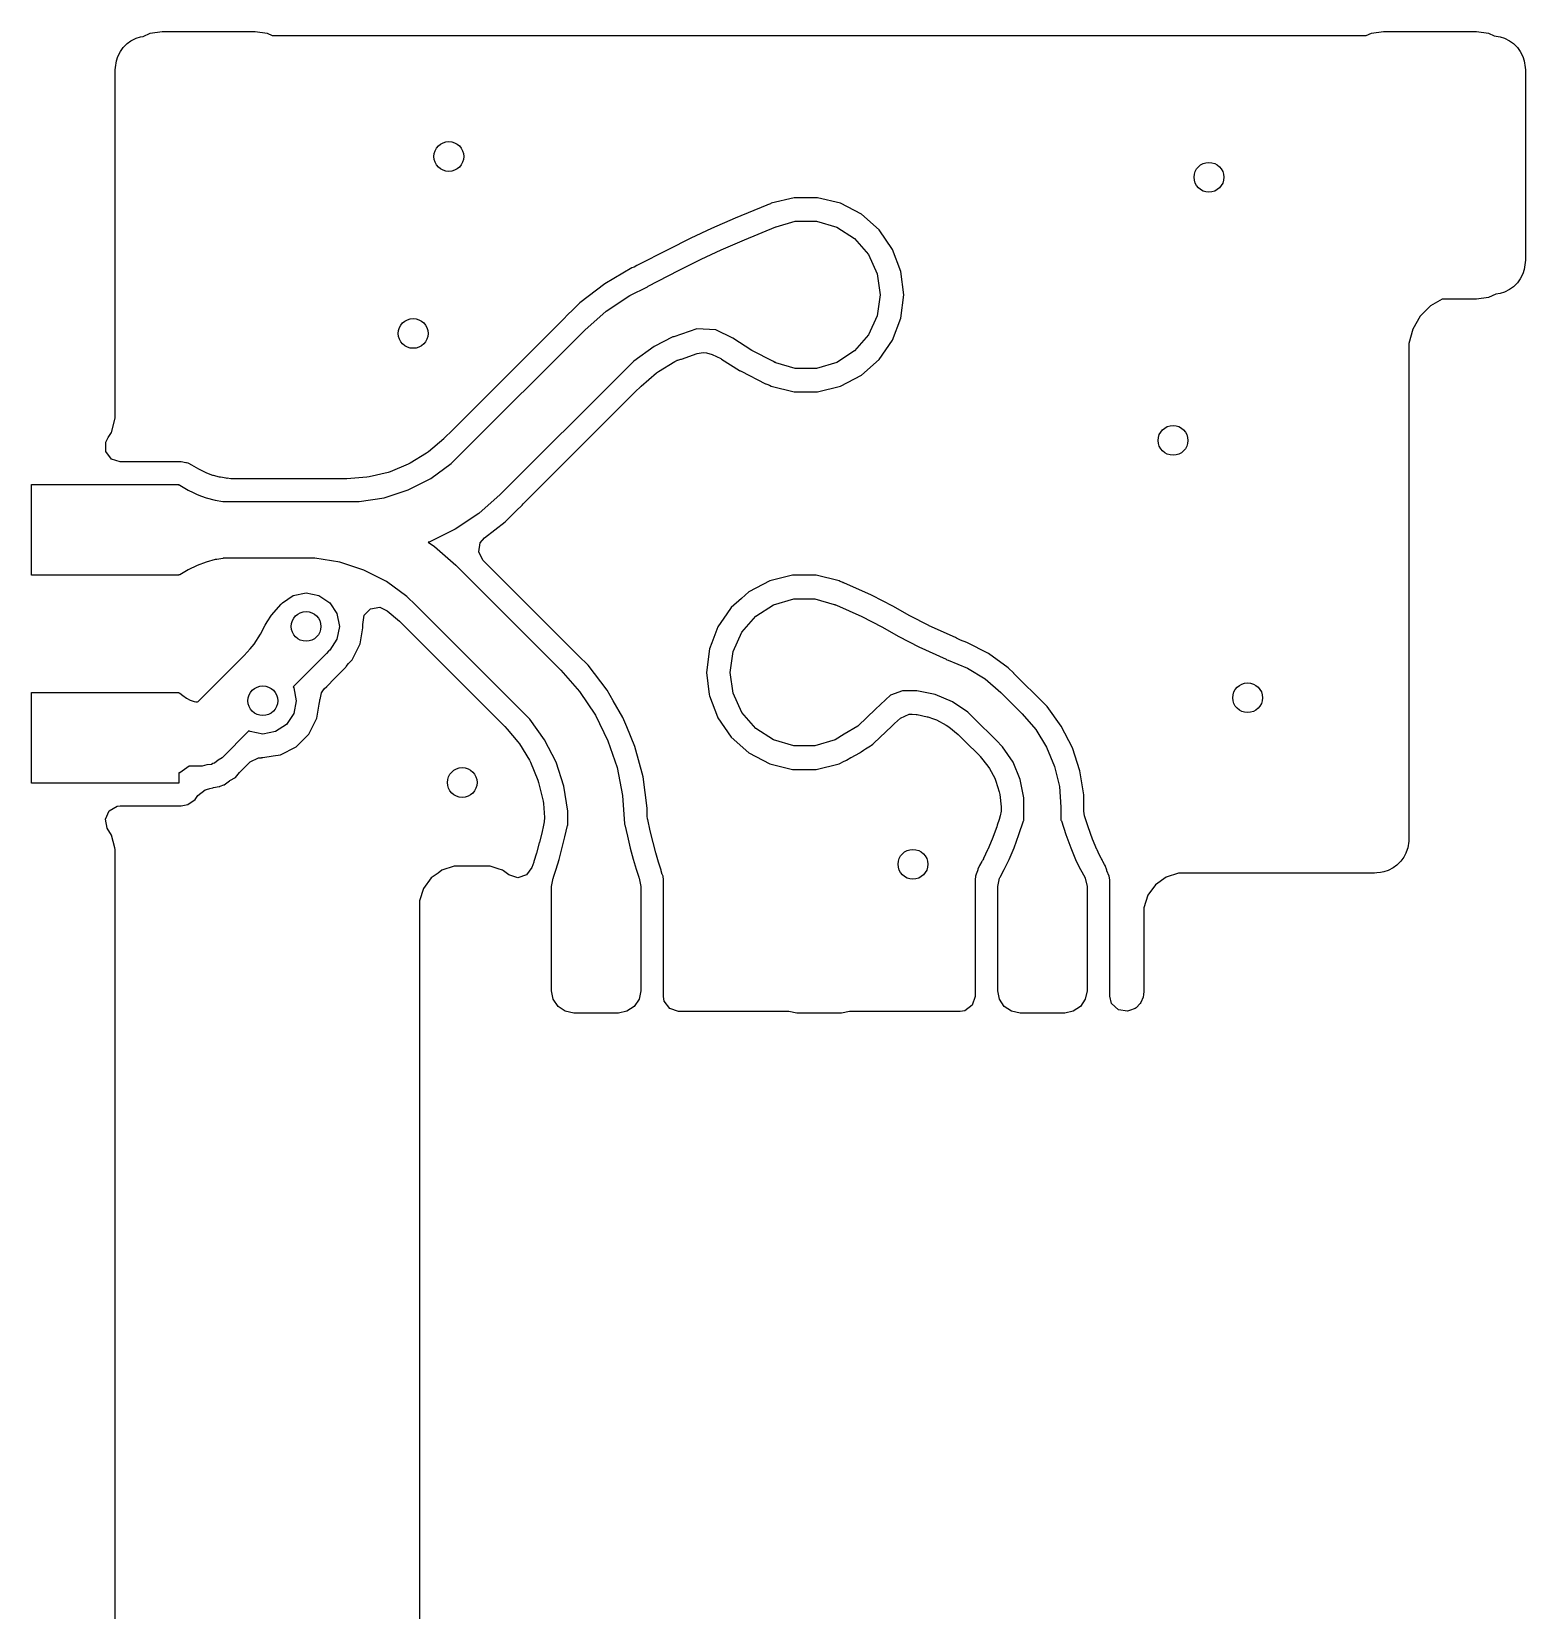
# Model space of a CAD drawing. Extents: x -51.8 to 4.2, y -14.8 to 14.8.
# Drawn here: x -22.4 to -12.35, y 4.23 to 14.85 of the extents above; entities that cross this region are included whole.
import ezdxf

# ---------------------------------------------------------------- set-up
doc = ezdxf.new("R2010")
doc.units = 0
doc.layers.add('BLACK', color=7, linetype='CONTINUOUS')

msp = doc.modelspace()

# ---------------------------------------------------------------- linework, layer by layer
at = {"layer": 'BLACK', "linetype": 'CONTINUOUS'}
for p, q in [((-21.7795, 14.7424), (-21.7526, 14.7693)), ((-21.7526, 14.7693), (-21.7271, 14.7878)), ((-21.7271, 14.7878), (-21.6932, 14.8051)), ((-21.6932, 14.8051), (-21.6633, 14.8148)), ((-21.6633, 14.8148), (-21.6448, 14.8177)), ((-21.6448, 14.8177), (-21.5984, 14.8394)), ((-21.5984, 14.8394), (-21.5175, 14.85)), ((-21.5175, 14.85), (-20.8925, 14.85)), ((-20.8925, 14.85), (-20.8116, 14.8394)), ((-20.8116, 14.8394), (-20.7772, 14.8233)), ((-20.7772, 14.8233), (-13.4228, 14.8233)), ((-13.4228, 14.8233), (-13.3884, 14.8394)), ((-13.3884, 14.8394), (-13.3075, 14.85)), ((-13.3075, 14.85), (-12.6825, 14.85)), ((-12.6825, 14.85), (-12.6016, 14.8394)), ((-12.6016, 14.8394), (-12.5625, 14.8211)), ((-12.5625, 14.8211), (-12.5488, 14.8189)), ((-12.5488, 14.8189), (-12.5228, 14.8148)), ((-12.5228, 14.8148), (-12.4929, 14.8051)), ((-12.4929, 14.8051), (-12.459, 14.7878)), ((-12.459, 14.7878), (-12.4336, 14.7693)), ((-12.4336, 14.7693), (-12.4067, 14.7425)), ((-21.8321, 14.6077), (-21.8249, 14.6532)), ((-21.8249, 14.6532), (-21.8152, 14.6831)), ((-21.8152, 14.6831), (-21.798, 14.717)), ((-21.798, 14.717), (-21.7795, 14.7424)), ((-12.4067, 14.7425), (-12.3882, 14.717)), ((-12.3882, 14.717), (-12.3882, 14.717)), ((-12.3882, 14.717), (-12.371, 14.6831)), ((-12.371, 14.6831), (-12.3612, 14.6532)), ((-12.3612, 14.6532), (-12.354, 14.6074)), ((-21.8334, 14.592), (-21.8321, 14.6077)), ((-21.8334, 12.2544), (-21.8334, 14.592)), ((-12.354, 14.6074), (-12.3527, 14.5917)), ((-12.3527, 14.5917), (-12.3527, 13.3117)), ((-17.2693, 13.7329), (-17.4232, 13.695)), ((-17.1107, 13.7329), (-17.2693, 13.7329)), ((-17.2693, 13.7329), (-17.2693, 13.7329)), ((-16.9568, 13.695), (-17.1107, 13.7329)), ((-17.1107, 13.7329), (-17.1107, 13.7329)), ((-17.6653, 13.5946), (-17.8251, 13.5252)), ((-17.453, 13.6832), (-17.6653, 13.5946)), ((-17.4482, 13.6846), (-17.453, 13.6832)), ((-17.4284, 13.6922), (-17.4484, 13.6851)), ((-17.4484, 13.6851), (-17.4482, 13.6846)), ((-17.4232, 13.695), (-17.4284, 13.6922)), ((-16.8164, 13.6213), (-16.9568, 13.695)), ((-16.9568, 13.695), (-16.9568, 13.695)), ((-16.6977, 13.5161), (-16.8164, 13.6213)), ((-17.8251, 13.5252), (-17.9625, 13.4608)), ((-17.6034, 13.4493), (-17.3921, 13.5374)), ((-17.3921, 13.5374), (-17.3888, 13.5374)), ((-17.3888, 13.5374), (-17.2612, 13.5749)), ((-17.2612, 13.5749), (-17.1188, 13.5749)), ((-17.1188, 13.5749), (-16.9823, 13.5348)), ((-16.9823, 13.5348), (-16.8626, 13.4579)), ((-16.6076, 13.3856), (-16.6977, 13.5161)), ((-18.1177, 13.3833), (-18.3223, 13.279)), ((-17.9625, 13.4608), (-18.1177, 13.3833)), ((-17.8937, 13.3186), (-17.7601, 13.3812)), ((-17.7601, 13.3812), (-17.6034, 13.4493)), ((-16.8626, 13.4579), (-16.7694, 13.3503)), ((-16.5514, 13.2374), (-16.6076, 13.3856)), ((-18.3267, 13.2767), (-18.3449, 13.266)), ((-18.3265, 13.2763), (-18.3267, 13.2767)), ((-18.3223, 13.279), (-18.3265, 13.2763)), ((-18.0466, 13.2423), (-17.8937, 13.3186)), ((-16.7694, 13.3503), (-16.7103, 13.2209)), ((-12.354, 13.296), (-12.3612, 13.2505)), ((-12.3527, 13.3117), (-12.354, 13.296)), ((-18.3591, 13.2601), (-18.5422, 13.1544)), ((-18.3449, 13.266), (-18.3591, 13.2601)), ((-18.3591, 13.2601), (-18.3591, 13.2601)), ((-18.2506, 13.1383), (-18.0466, 13.2423)), ((-16.7103, 13.2209), (-16.69, 13.08)), ((-16.5323, 13.08), (-16.5514, 13.2374)), ((-12.3882, 13.1867), (-12.4067, 13.1612)), ((-12.3709, 13.2206), (-12.3882, 13.1867)), ((-12.3612, 13.2505), (-12.3709, 13.2206)), ((-18.5422, 13.1544), (-18.71, 13.0256)), ((-18.533, 12.9687), (-18.3742, 13.0748)), ((-18.3742, 13.0748), (-18.2544, 13.1339)), ((-18.2544, 13.1339), (-18.2506, 13.1383)), ((-16.69, 13.08), (-16.7103, 12.9391)), ((-16.5514, 12.9226), (-16.5323, 13.08)), ((-12.6016, 13.0606), (-12.6825, 13.05)), ((-12.5506, 13.0844), (-12.6016, 13.0606)), ((-12.5228, 13.0888), (-12.5506, 13.0844)), ((-12.4929, 13.0986), (-12.5228, 13.0888)), ((-12.459, 13.1158), (-12.4929, 13.0986)), ((-12.4336, 13.1343), (-12.459, 13.1158)), ((-12.4067, 13.1612), (-12.4336, 13.1343)), ((-18.7636, 12.9721), (-18.7848, 12.9508)), ((-18.7635, 12.9721), (-18.7636, 12.9721)), ((-18.71, 13.0256), (-18.7635, 12.9721)), ((-18.6767, 12.8427), (-18.533, 12.9687)), ((-12.9901, 13.0052), (-13.0603, 12.9351)), ((-12.9125, 13.05), (-12.9901, 13.0052)), ((-12.9901, 13.0052), (-12.9901, 13.0052)), ((-12.9901, 13.0052), (-12.9901, 13.0052)), ((-12.6825, 13.05), (-12.9125, 13.05)), ((-18.8233, 12.9124), (-19.2538, 12.4818)), ((-18.7848, 12.9508), (-18.8233, 12.9124)), ((-18.8233, 12.9124), (-18.8233, 12.9124)), ((-18.8233, 12.9124), (-18.8233, 12.9124)), ((-17.9223, 12.8521), (-18.0784, 12.7969)), ((-17.796, 12.8433), (-17.9223, 12.8521)), ((-17.9223, 12.8521), (-17.9223, 12.8521)), ((-16.7103, 12.9391), (-16.7694, 12.8097)), ((-16.6076, 12.7744), (-16.5514, 12.9226)), ((-13.1098, 12.8492), (-13.1355, 12.7534)), ((-13.0603, 12.9351), (-13.1098, 12.8492)), ((-19.5142, 12.0052), (-18.6767, 12.8427)), ((-18.6767, 12.8427), (-18.6767, 12.8427)), ((-18.0842, 12.7973), (-18.2097, 12.7333)), ((-18.0784, 12.7969), (-18.0842, 12.7973)), ((-17.682, 12.7876), (-17.796, 12.8433)), ((-17.5531, 12.7058), (-17.682, 12.7876)), ((-17.682, 12.7876), (-17.682, 12.7876)), ((-16.7694, 12.8097), (-16.8626, 12.7021)), ((-16.6977, 12.6439), (-16.6076, 12.7744)), ((-13.1355, 12.7534), (-13.1355, 9.42233)), ((-18.2097, 12.7333), (-18.3472, 12.6334)), ((-18.0714, 12.6315), (-18.0573, 12.6386)), ((-18.0573, 12.6386), (-18.0557, 12.6393)), ((-18.0557, 12.6393), (-18.0508, 12.6413)), ((-18.0508, 12.6413), (-18.0306, 12.6469)), ((-18.0306, 12.6469), (-18.03, 12.647)), ((-18.0306, 12.6469), (-18.0306, 12.6469)), ((-18.03, 12.647), (-18.0267, 12.6479)), ((-18.0267, 12.6479), (-18.0258, 12.6481)), ((-18.0258, 12.6481), (-17.9203, 12.6854)), ((-17.9203, 12.6854), (-17.8797, 12.6909)), ((-17.8797, 12.6909), (-17.8572, 12.6893)), ((-17.8572, 12.6893), (-17.8201, 12.6793)), ((-17.8201, 12.6793), (-17.7617, 12.6508)), ((-17.7617, 12.6508), (-17.7568, 12.6481)), ((-17.7568, 12.6481), (-17.6361, 12.5715)), ((-17.5526, 12.7056), (-17.5531, 12.7058)), ((-17.4071, 12.6312), (-17.5526, 12.7056)), ((-16.8626, 12.7021), (-16.9823, 12.6252)), ((-16.8164, 12.5387), (-16.6977, 12.6439)), ((-18.4073, 12.5733), (-19.2448, 11.7358)), ((-18.3472, 12.6334), (-18.4073, 12.5733)), ((-18.2977, 12.4665), (-18.1946, 12.5545)), ((-18.1946, 12.5545), (-18.1818, 12.5638)), ((-18.1818, 12.5638), (-18.0714, 12.6315)), ((-17.6361, 12.5715), (-17.634, 12.5702)), ((-17.634, 12.5702), (-17.6329, 12.5696)), ((-17.6329, 12.5696), (-17.6307, 12.5683)), ((-17.6307, 12.5683), (-17.6292, 12.5675)), ((-17.6292, 12.5675), (-17.6261, 12.5658)), ((-17.6261, 12.5658), (-17.4617, 12.4818)), ((-17.3977, 12.6252), (-17.4071, 12.6312)), ((-17.3918, 12.6235), (-17.3977, 12.6252)), ((-17.3918, 12.6234), (-17.3918, 12.6235)), ((-17.3917, 12.6234), (-17.3918, 12.6234)), ((-17.2612, 12.5851), (-17.3917, 12.6234)), ((-17.1188, 12.5851), (-17.2612, 12.5851)), ((-16.9823, 12.6252), (-17.1188, 12.5851)), ((-16.9568, 12.465), (-16.8164, 12.5387)), ((-19.2538, 12.4818), (-19.5839, 12.1518)), ((-18.3459, 12.4185), (-18.3376, 12.4267)), ((-18.3376, 12.4267), (-18.3005, 12.4638)), ((-18.3376, 12.4267), (-18.3376, 12.4267)), ((-18.3005, 12.4638), (-18.2977, 12.4665)), ((-17.4617, 12.4818), (-17.4581, 12.4801)), ((-17.4581, 12.4801), (-17.4581, 12.4801)), ((-17.4581, 12.4801), (-17.4529, 12.4784)), ((-17.4529, 12.4784), (-17.4531, 12.4779)), ((-17.4531, 12.4779), (-17.4356, 12.4715)), ((-17.4356, 12.4715), (-17.4232, 12.465)), ((-17.4232, 12.465), (-17.2693, 12.4271)), ((-17.2693, 12.4271), (-17.2693, 12.4271)), ((-17.2693, 12.4271), (-17.1107, 12.4271)), ((-17.1107, 12.4271), (-16.9568, 12.465)), ((-17.1107, 12.4271), (-17.1107, 12.4271)), ((-19.09, 11.6744), (-18.3459, 12.4185)), ((-18.3459, 12.4185), (-18.3459, 12.4185)), ((-21.8591, 12.1546), (-21.8334, 12.2504)), ((-21.8334, 12.254), (-21.8334, 12.2544)), ((-21.8334, 12.2504), (-21.8334, 12.254)), ((-21.8951, 12.0879), (-21.8866, 12.1071)), ((-21.8866, 12.1071), (-21.8795, 12.1193)), ((-21.8795, 12.1193), (-21.8591, 12.1546)), ((-19.6238, 12.112), (-19.7269, 12.024)), ((-19.6209, 12.1147), (-19.6238, 12.112)), ((-19.6028, 12.1329), (-19.6209, 12.1147)), ((-19.5839, 12.1518), (-19.6028, 12.1329)), ((-19.5839, 12.1518), (-19.5839, 12.1518)), ((-21.8951, 12.0257), (-21.8951, 12.0879)), ((-21.8586, 11.9754), (-21.8951, 12.0257)), ((-19.7397, 12.0147), (-19.8501, 11.947)), ((-19.7269, 12.024), (-19.7397, 12.0147)), ((-19.5743, 11.9451), (-19.5142, 12.0052)), ((-19.5142, 12.0052), (-19.5142, 12.0052)), ((-21.7994, 11.9562), (-21.8586, 11.9754)), ((-21.4393, 11.9562), (-21.7994, 11.9562)), ((-21.4318, 11.9568), (-21.4393, 11.9562)), ((-21.4267, 11.9569), (-21.4318, 11.9568)), ((-21.4224, 11.9565), (-21.4267, 11.9569)), ((-21.4267, 11.9569), (-21.4267, 11.9569)), ((-21.4267, 11.9569), (-21.4267, 11.9569)), ((-21.4171, 11.9562), (-21.4224, 11.9565)), ((-21.3896, 11.9562), (-21.4171, 11.9562)), ((-21.3588, 11.9501), (-21.3896, 11.9562)), ((-21.3896, 11.9562), (-21.3896, 11.9562)), ((-21.3542, 11.9494), (-21.3588, 11.9501)), ((-21.3454, 11.9485), (-21.3542, 11.9494)), ((-21.3454, 11.9484), (-21.3454, 11.9485)), ((-21.3423, 11.9472), (-21.3454, 11.9484)), ((-21.339, 11.9458), (-21.3423, 11.9472)), ((-21.3423, 11.9472), (-21.3423, 11.9472)), ((-21.3174, 11.935), (-21.339, 11.9458)), ((-21.339, 11.9458), (-21.339, 11.9458)), ((-21.339, 11.9458), (-21.339, 11.9458)), ((-21.2702, 11.9068), (-21.3174, 11.935)), ((-21.3174, 11.935), (-21.3174, 11.935)), ((-21.2664, 11.9047), (-21.2702, 11.9068)), ((-21.2225, 11.8833), (-21.2664, 11.9047)), ((-19.8642, 11.9399), (-19.9839, 11.8903)), ((-19.8501, 11.947), (-19.8642, 11.9399)), ((-19.7118, 11.8452), (-19.5743, 11.9451)), ((-22.3953, 11.1937), (-22.3953, 11.8033)), ((-22.3953, 11.8033), (-21.4047, 11.8033)), ((-21.4047, 11.8033), (-21.4047, 11.8005)), ((-21.4047, 11.8005), (-21.4019, 11.801)), ((-21.4019, 11.801), (-21.3986, 11.7996)), ((-21.3986, 11.7996), (-21.3657, 11.7799)), ((-21.2181, 11.8814), (-21.2225, 11.8833)), ((-21.1763, 11.8657), (-21.2181, 11.8814)), ((-21.1714, 11.8642), (-21.1763, 11.8657)), ((-21.1316, 11.8537), (-21.1714, 11.8642)), ((-21.1263, 11.8526), (-21.1316, 11.8537)), ((-21.0864, 11.8466), (-21.1263, 11.8526)), ((-21.0816, 11.8454), (-21.0864, 11.8466)), ((-21.0814, 11.8464), (-21.0816, 11.8454)), ((-21.0557, 11.8419), (-21.0814, 11.8464)), ((-20.6386, 11.8419), (-21.0557, 11.8419)), ((-20.6385, 11.8419), (-20.6386, 11.8419)), ((-20.6304, 11.8419), (-20.6385, 11.8419)), ((-20.576, 11.8419), (-20.6304, 11.8419)), ((-20.6304, 11.8419), (-20.6304, 11.8419)), ((-20.2794, 11.8419), (-20.576, 11.8419)), ((-20.2755, 11.8421), (-20.2794, 11.8419)), ((-20.1405, 11.8527), (-20.2755, 11.8421)), ((-20.1249, 11.8552), (-20.1405, 11.8527)), ((-19.9989, 11.8854), (-20.1249, 11.8552)), ((-19.9839, 11.8903), (-19.9989, 11.8854)), ((-19.8632, 11.7681), (-19.7118, 11.8452)), ((-21.3657, 11.7799), (-21.3437, 11.7667)), ((-21.3437, 11.7667), (-21.3437, 11.7667)), ((-21.3437, 11.7667), (-21.3437, 11.7667)), ((-21.3437, 11.7667), (-21.3437, 11.7667)), ((-21.3437, 11.7667), (-21.3086, 11.7496)), ((-21.3086, 11.7496), (-21.2828, 11.737)), ((-21.2828, 11.737), (-21.2828, 11.737)), ((-21.2828, 11.737), (-21.2828, 11.737)), ((-21.2828, 11.737), (-21.2523, 11.7256)), ((-21.2523, 11.7256), (-21.2218, 11.7141)), ((-21.2218, 11.7141), (-21.1609, 11.6981)), ((-21.1609, 11.6981), (-21.1099, 11.6905)), ((-21.1099, 11.6905), (-21.1074, 11.689)), ((-21.1074, 11.689), (-20.8, 11.689)), ((-20.8, 11.689), (-20.2776, 11.689)), ((-20.2776, 11.689), (-20.2775, 11.689)), ((-20.2775, 11.689), (-20.1926, 11.689)), ((-20.1926, 11.689), (-20.0248, 11.7156)), ((-20.0248, 11.7156), (-19.8632, 11.7681)), ((-19.2448, 11.7358), (-19.3885, 11.6098)), ((-19.2448, 11.7358), (-19.2448, 11.7358)), ((-19.3885, 11.6098), (-19.5473, 11.5037)), ((-19.2115, 11.5529), (-19.1367, 11.6277)), ((-19.1367, 11.6277), (-19.0982, 11.6661)), ((-19.0982, 11.6661), (-19.09, 11.6744)), ((-19.0982, 11.6661), (-19.0982, 11.6661)), ((-19.09, 11.6744), (-19.09, 11.6744)), ((-19.5473, 11.5037), (-19.7186, 11.4192)), ((-19.3509, 11.4459), (-19.2115, 11.5529)), ((-19.7186, 11.4192), (-19.7294, 11.4155)), ((-19.7294, 11.4155), (-19.687, 11.3872)), ((-19.687, 11.3872), (-19.5434, 11.2613)), ((-19.389, 11.3503), (-19.3793, 11.4117)), ((-19.3793, 11.4117), (-19.3509, 11.4459)), ((-21.2828, 11.26), (-21.3437, 11.2303)), ((-21.2218, 11.2829), (-21.2828, 11.26)), ((-21.1609, 11.2989), (-21.2218, 11.2829)), ((-21.2218, 11.2829), (-21.2218, 11.2829)), ((-21.2218, 11.2829), (-21.2218, 11.2829)), ((-21.1507, 11.3004), (-21.1609, 11.2989)), ((-21.1099, 11.3065), (-21.1507, 11.3004)), ((-21.1069, 11.308), (-21.1099, 11.3065)), ((-20.8, 11.308), (-21.1069, 11.308)), ((-20.5761, 11.308), (-20.8, 11.308)), ((-20.4911, 11.308), (-20.5761, 11.308)), ((-20.3233, 11.2814), (-20.4911, 11.308)), ((-20.1617, 11.2289), (-20.3233, 11.2814)), ((-19.5434, 11.2613), (-19.5433, 11.2612)), ((-19.5433, 11.2612), (-18.8373, 10.5552)), ((-19.3608, 11.2949), (-19.389, 11.3503)), ((-18.7185, 10.6526), (-19.3608, 11.2949)), ((-21.4047, 11.1937), (-22.3953, 11.1937)), ((-21.3986, 11.1974), (-21.4047, 11.1964)), ((-21.4047, 11.1964), (-21.4047, 11.1937)), ((-21.3547, 11.2237), (-21.3986, 11.1974)), ((-21.3437, 11.2303), (-21.3547, 11.2237)), ((-21.3437, 11.2303), (-21.3437, 11.2303)), ((-21.3437, 11.2303), (-21.3437, 11.2303)), ((-20.0103, 11.1518), (-20.1617, 11.2289)), ((-19.8728, 11.0519), (-20.0103, 11.1518)), ((-17.4332, 11.156), (-17.5736, 11.0823)), ((-17.2793, 11.1939), (-17.4332, 11.156)), ((-17.1207, 11.1939), (-17.2793, 11.1939)), ((-17.2793, 11.1939), (-17.2793, 11.1939)), ((-16.9668, 11.156), (-17.1207, 11.1939)), ((-17.1207, 11.1939), (-17.1207, 11.1939)), ((-16.9596, 11.1522), (-16.9668, 11.156)), ((-16.9403, 11.1453), (-16.9596, 11.1522)), ((-20.7091, 11.0091), (-20.6361, 11.0579)), ((-20.6361, 11.0579), (-20.55, 11.075)), ((-20.55, 11.075), (-20.4639, 11.0579)), ((-20.4639, 11.0579), (-20.3909, 11.0091)), ((-19.8127, 10.9918), (-19.8728, 11.0519)), ((-17.5736, 11.0823), (-17.6233, 11.0383)), ((-17.5736, 11.0823), (-17.5736, 11.0823)), ((-17.5736, 11.0823), (-17.5736, 11.0823)), ((-16.9404, 11.1448), (-16.9403, 11.1453)), ((-16.9356, 11.1432), (-16.9404, 11.1448)), ((-16.9344, 11.1427), (-16.9356, 11.1432)), ((-16.7479, 11.0597), (-16.9344, 11.1427)), ((-16.7432, 11.0575), (-16.7479, 11.0597)), ((-16.6047, 10.9853), (-16.7432, 11.0575)), ((-20.7816, 10.9264), (-20.7173, 10.9997)), ((-20.7173, 10.9997), (-20.7144, 11.0012)), ((-20.7144, 11.0012), (-20.7091, 11.0091)), ((-20.3909, 11.0091), (-20.3421, 10.9361)), ((-20.3421, 10.9361), (-20.325, 10.85)), ((-20.1597, 10.9245), (-20.1158, 10.9685)), ((-20.1158, 10.9685), (-20.0544, 10.9782)), ((-20.0544, 10.9782), (-20.0048, 10.9554)), ((-20.0048, 10.9554), (-19.9222, 10.8849)), ((-19.1067, 10.2858), (-19.8127, 10.9918)), ((-19.8127, 10.9918), (-19.8127, 10.9918)), ((-19.8127, 10.9918), (-19.8127, 10.9918)), ((-17.6923, 10.9771), (-17.7215, 10.9349)), ((-17.6912, 10.9781), (-17.6923, 10.9771)), ((-17.6233, 11.0383), (-17.6912, 10.9781)), ((-17.5274, 10.9189), (-17.4077, 10.9958)), ((-17.4077, 10.9958), (-17.2712, 11.0359)), ((-17.2712, 11.0359), (-17.1288, 11.0359)), ((-17.1288, 11.0359), (-17.0004, 10.9982)), ((-17.0004, 10.9982), (-16.998, 10.9982)), ((-16.998, 10.9982), (-16.9977, 10.9981)), ((-16.9977, 10.9981), (-16.9933, 10.9961)), ((-16.9933, 10.9961), (-16.9923, 10.9958)), ((-16.9923, 10.9958), (-16.9915, 10.9953)), ((-16.9915, 10.9953), (-16.9838, 10.9919)), ((-16.9838, 10.9919), (-16.8143, 10.9164)), ((-16.4905, 10.921), (-16.6047, 10.9853)), ((-20.8572, 10.797), (-20.8249, 10.8584)), ((-20.8249, 10.8584), (-20.8247, 10.8588)), ((-20.8247, 10.8588), (-20.8112, 10.88)), ((-20.8112, 10.88), (-20.7827, 10.925)), ((-20.7827, 10.925), (-20.7816, 10.9264)), ((-20.325, 10.85), (-20.3421, 10.7639)), ((-20.1861, 10.7318), (-20.169, 10.8395)), ((-20.1695, 10.8631), (-20.1597, 10.9245)), ((-20.1674, 10.85), (-20.1695, 10.8631)), ((-20.169, 10.8395), (-20.1674, 10.85)), ((-20.1674, 10.85), (-20.1674, 10.85)), ((-19.9222, 10.8849), (-19.9193, 10.8822)), ((-19.9193, 10.8822), (-19.9016, 10.8645)), ((-19.9016, 10.8645), (-19.8911, 10.854)), ((-19.8911, 10.854), (-19.8767, 10.8395)), ((-19.8767, 10.8395), (-19.8767, 10.8395)), ((-19.8767, 10.8395), (-19.2558, 10.2187)), ((-17.7824, 10.8466), (-17.8229, 10.7398)), ((-17.7215, 10.9349), (-17.7824, 10.8466)), ((-17.6206, 10.8113), (-17.5274, 10.9189)), ((-16.8143, 10.9164), (-16.814, 10.9163)), ((-16.814, 10.9163), (-16.6799, 10.8465)), ((-16.6799, 10.8465), (-16.5657, 10.7822)), ((-16.3643, 10.8553), (-16.4905, 10.921)), ((-16.3615, 10.854), (-16.3643, 10.8553)), ((-16.1832, 10.7746), (-16.3615, 10.854)), ((-20.9267, 10.6992), (-20.8998, 10.7298)), ((-20.8998, 10.7299), (-20.8572, 10.797)), ((-20.8998, 10.7298), (-20.8998, 10.7299)), ((-20.8998, 10.7299), (-20.8998, 10.7299)), ((-20.8572, 10.797), (-20.8572, 10.797)), ((-20.8572, 10.797), (-20.8572, 10.797)), ((-20.3421, 10.7639), (-20.3909, 10.6909)), ((-20.2405, 10.6251), (-20.1861, 10.7318)), ((-17.8229, 10.7398), (-17.8386, 10.6984)), ((-17.6797, 10.6819), (-17.6206, 10.8113)), ((-16.5657, 10.7822), (-16.4315, 10.7123)), ((-16.1765, 10.7699), (-16.1832, 10.7746)), ((-16.1832, 10.7746), (-16.1832, 10.7746)), ((-16.1496, 10.7564), (-16.1765, 10.7699)), ((-16.1074, 10.7427), (-16.1496, 10.7564)), ((-15.9616, 10.6684), (-16.1074, 10.7427)), ((-16.1074, 10.7427), (-16.1074, 10.7427)), ((-21.279, 10.3405), (-20.9663, 10.6531)), ((-20.9663, 10.6531), (-20.9657, 10.6547)), ((-20.9657, 10.6547), (-20.9267, 10.6992)), ((-20.4153, 10.6653), (-20.6375, 10.4431)), ((-20.4133, 10.6685), (-20.4153, 10.6653)), ((-20.3991, 10.6827), (-20.4133, 10.6685)), ((-20.3975, 10.6865), (-20.3991, 10.6827)), ((-20.3909, 10.6909), (-20.3975, 10.6865)), ((-20.2642, 10.6014), (-20.2405, 10.6251)), ((-18.6544, 10.5885), (-18.7185, 10.6526)), ((-17.8386, 10.6984), (-17.8577, 10.541)), ((-17.7, 10.541), (-17.6797, 10.6819)), ((-16.4315, 10.7123), (-16.2474, 10.6303)), ((-16.2474, 10.6303), (-16.2422, 10.6249)), ((-16.2422, 10.6249), (-16.2325, 10.6226)), ((-16.2325, 10.6226), (-16.1039, 10.5693)), ((-15.8292, 10.5722), (-15.9616, 10.6684)), ((-15.9616, 10.6684), (-15.9616, 10.6684)), ((-15.9616, 10.6684), (-15.9616, 10.6684)), ((-20.3567, 10.5017), (-20.2874, 10.5711)), ((-20.2874, 10.5711), (-20.2842, 10.5743)), ((-20.2874, 10.5711), (-20.2874, 10.5711)), ((-20.2842, 10.5743), (-20.2829, 10.5759)), ((-20.2829, 10.5759), (-20.2802, 10.5805)), ((-20.2829, 10.5759), (-20.2829, 10.5759)), ((-20.2802, 10.5805), (-20.2642, 10.6014)), ((-18.8373, 10.5552), (-18.8373, 10.5552)), ((-18.8373, 10.5552), (-18.7113, 10.4116)), ((-18.5256, 10.4207), (-18.6544, 10.5885)), ((-18.6544, 10.5885), (-18.6544, 10.5885)), ((-18.6544, 10.5885), (-18.6544, 10.5885)), ((-17.8577, 10.541), (-17.8397, 10.3928)), ((-17.6797, 10.4001), (-17.7, 10.541)), ((-16.1039, 10.5693), (-15.9853, 10.4966)), ((-15.7913, 10.5343), (-15.8292, 10.5722)), ((-15.8292, 10.5722), (-15.8292, 10.5722)), ((-15.8292, 10.5722), (-15.8292, 10.5722)), ((-15.7909, 10.5339), (-15.7913, 10.5343)), ((-15.5842, 10.3272), (-15.7909, 10.5339)), ((-22.3953, 9.7967), (-22.3953, 10.4063)), ((-22.3953, 10.4063), (-21.4047, 10.4063)), ((-21.4047, 10.4063), (-21.4047, 10.403)), ((-20.6375, 10.4431), (-20.6328, 10.4361)), ((-20.6328, 10.4361), (-20.6157, 10.35)), ((-20.4473, 10.4036), (-20.4289, 10.429)), ((-20.4289, 10.429), (-20.4115, 10.4466)), ((-20.4115, 10.4466), (-20.3567, 10.5017)), ((-18.7113, 10.4116), (-18.6052, 10.2527)), ((-18.4848, 10.35), (-18.5256, 10.4207)), ((-16.5409, 10.416), (-16.6202, 10.3864)), ((-16.5066, 10.416), (-16.5409, 10.416)), ((-16.4439, 10.416), (-16.5066, 10.416)), ((-16.3208, 10.3915), (-16.4439, 10.416)), ((-15.9853, 10.4966), (-15.8795, 10.4063)), ((-15.8795, 10.4063), (-15.8794, 10.4062)), ((-15.8794, 10.4062), (-15.8794, 10.4062)), ((-15.8794, 10.4062), (-15.8794, 10.4062)), ((-15.8794, 10.4062), (-15.8794, 10.4062)), ((-15.8794, 10.4062), (-15.7348, 10.2616)), ((-21.4047, 10.403), (-21.4031, 10.4033)), ((-21.4031, 10.4033), (-21.3982, 10.4008)), ((-21.3982, 10.4008), (-21.3794, 10.3848)), ((-21.3794, 10.3848), (-21.3541, 10.3675)), ((-21.3541, 10.3675), (-21.3288, 10.3545)), ((-21.3288, 10.3545), (-21.3096, 10.3479)), ((-21.3096, 10.3479), (-21.3034, 10.3457)), ((-21.3034, 10.3457), (-21.2901, 10.3434)), ((-21.2901, 10.3434), (-21.2818, 10.3419)), ((-21.2818, 10.3419), (-21.279, 10.3405)), ((-20.6157, 10.35), (-20.6328, 10.2639)), ((-20.4768, 10.2318), (-20.4617, 10.3272)), ((-20.4617, 10.3272), (-20.4581, 10.35)), ((-20.4581, 10.35), (-20.4581, 10.3579)), ((-20.4581, 10.3579), (-20.4544, 10.3579)), ((-20.4544, 10.3579), (-20.4473, 10.4036)), ((-18.4199, 10.2376), (-18.4848, 10.35)), ((-17.8397, 10.3928), (-17.8386, 10.3836)), ((-17.8386, 10.3836), (-17.7846, 10.2412)), ((-17.6206, 10.2707), (-17.6797, 10.4001)), ((-16.6202, 10.3864), (-16.7211, 10.293)), ((-16.2049, 10.3435), (-16.3208, 10.3915)), ((-16.1006, 10.2738), (-16.2049, 10.3435)), ((-15.5688, 10.3118), (-15.5842, 10.3272)), ((-15.5842, 10.3272), (-15.5842, 10.3272)), ((-15.4726, 10.1794), (-15.5688, 10.3118)), ((-20.6328, 10.2639), (-20.6816, 10.1909)), ((-20.5312, 10.1251), (-20.4768, 10.2318)), ((-19.2558, 10.2187), (-19.2558, 10.2186)), ((-19.2558, 10.2186), (-19.2162, 10.179)), ((-19.0466, 10.2257), (-19.1067, 10.2858)), ((-19.1067, 10.2858), (-19.1067, 10.2858)), ((-19.1067, 10.2858), (-19.1067, 10.2858)), ((-18.9467, 10.0882), (-19.0466, 10.2257)), ((-18.6052, 10.2527), (-18.5207, 10.0814)), ((-18.394, 10.1752), (-18.4199, 10.2376)), ((-17.7846, 10.2412), (-17.7824, 10.2354)), ((-17.7824, 10.2354), (-17.6923, 10.1049)), ((-17.5274, 10.1631), (-17.6206, 10.2707)), ((-16.7211, 10.293), (-16.8381, 10.1813)), ((-16.6129, 10.1779), (-16.5935, 10.196)), ((-16.5935, 10.196), (-16.5528, 10.2336)), ((-16.5528, 10.2336), (-16.4964, 10.2597)), ((-16.4964, 10.2597), (-16.4746, 10.2599)), ((-16.4746, 10.2599), (-16.4478, 10.2573)), ((-16.4478, 10.2573), (-16.4476, 10.2573)), ((-16.4476, 10.2573), (-16.4422, 10.2564)), ((-16.4422, 10.2564), (-16.3749, 10.2423)), ((-16.3749, 10.2423), (-16.3707, 10.2412)), ((-16.3707, 10.2412), (-16.3309, 10.2291)), ((-16.3309, 10.2291), (-16.3127, 10.2216)), ((-16.3127, 10.2216), (-16.2464, 10.1862)), ((-16.0562, 10.2294), (-16.1006, 10.2738)), ((-15.9116, 10.0848), (-16.0562, 10.2294)), ((-16.0562, 10.2294), (-16.0562, 10.2294)), ((-16.0562, 10.2294), (-16.0562, 10.2294)), ((-16.0562, 10.2294), (-16.0562, 10.2294)), ((-15.7348, 10.2616), (-15.7348, 10.2616)), ((-15.7348, 10.2616), (-15.6444, 10.1557)), ((-20.9338, 10.1468), (-21.1138, 9.9668)), ((-20.9268, 10.1421), (-20.9338, 10.1468)), ((-20.8407, 10.125), (-20.9268, 10.1421)), ((-20.7546, 10.1421), (-20.8407, 10.125)), ((-20.6816, 10.1909), (-20.7546, 10.1421)), ((-20.6158, 10.0405), (-20.5312, 10.1251)), ((-19.2162, 10.179), (-19.2135, 10.1761)), ((-19.2135, 10.1761), (-19.1983, 10.1584)), ((-19.1983, 10.1584), (-19.1255, 10.0731)), ((-18.8696, 9.93683), (-18.9467, 10.0882)), ((-18.3389, 10.0422), (-18.394, 10.1752)), ((-17.6923, 10.1049), (-17.5736, 9.99973)), ((-17.4077, 10.0862), (-17.5274, 10.1631)), ((-16.9331, 10.1242), (-16.9923, 10.0862)), ((-16.8402, 10.1797), (-16.9331, 10.1242)), ((-16.8381, 10.1813), (-16.8402, 10.1797)), ((-16.7324, 10.064), (-16.6129, 10.1779)), ((-16.2464, 10.1862), (-16.23, 10.1752)), ((-16.23, 10.1752), (-16.166, 10.1227)), ((-16.166, 10.1227), (-16.1624, 10.1194)), ((-16.1624, 10.1194), (-16.124, 10.0809)), ((-15.6444, 10.1557), (-15.5717, 10.0371)), ((-15.3983, 10.0335), (-15.4726, 10.1794)), ((-15.4726, 10.1794), (-15.4726, 10.1794)), ((-20.771, 9.97843), (-20.7225, 9.98611)), ((-20.7225, 9.98611), (-20.6158, 10.0405)), ((-19.1255, 10.0731), (-19.1162, 10.0603)), ((-19.1162, 10.0603), (-19.0485, 9.94986)), ((-18.5207, 10.0814), (-18.4592, 9.90046)), ((-18.2842, 9.8379), (-18.3389, 10.0422)), ((-17.5736, 9.99973), (-17.4332, 9.92604)), ((-17.2712, 10.0461), (-17.4077, 10.0862)), ((-17.1288, 10.0461), (-17.2712, 10.0461)), ((-16.9923, 10.0862), (-17.1288, 10.0461)), ((-16.8845, 9.96922), (-16.8264, 9.99973)), ((-16.8264, 9.99973), (-16.8249, 10.001)), ((-16.8249, 10.001), (-16.8184, 10.0068)), ((-16.8184, 10.0068), (-16.8033, 10.0179)), ((-16.8033, 10.0179), (-16.7882, 10.0269)), ((-16.7882, 10.0269), (-16.7554, 10.0465)), ((-16.7554, 10.0465), (-16.7481, 10.0514)), ((-16.7481, 10.0514), (-16.7391, 10.0583)), ((-16.7481, 10.0514), (-16.7481, 10.0514)), ((-16.7481, 10.0514), (-16.7481, 10.0514)), ((-16.7391, 10.0583), (-16.7324, 10.064)), ((-16.7391, 10.0583), (-16.7391, 10.0583)), ((-16.7324, 10.064), (-16.7324, 10.064)), ((-16.124, 10.0809), (-16.1239, 10.0809)), ((-16.1239, 10.0809), (-16.0214, 9.97843)), ((-15.8672, 10.0404), (-15.9116, 10.0848)), ((-15.9116, 10.0848), (-15.9116, 10.0848)), ((-15.7975, 9.9361), (-15.8672, 10.0404)), ((-15.5717, 10.0371), (-15.5184, 9.90846)), ((-15.3477, 9.87787), (-15.3983, 10.0335)), ((-15.3983, 10.0335), (-15.3983, 10.0335)), ((-15.3983, 10.0335), (-15.3983, 10.0335)), ((-21.3354, 9.911), (-21.3991, 9.86626)), ((-21.2485, 9.911), (-21.3354, 9.911)), ((-21.2173, 9.91811), (-21.2485, 9.911)), ((-21.1856, 9.92169), (-21.2173, 9.91811)), ((-21.1764, 9.92745), (-21.1856, 9.92169)), ((-21.1658, 9.92986), (-21.1764, 9.92745)), ((-21.1409, 9.94979), (-21.1658, 9.92986)), ((-21.1138, 9.9668), (-21.1409, 9.94979)), ((-20.9935, 9.87082), (-20.9255, 9.93884)), ((-20.9255, 9.93884), (-20.8701, 9.96706)), ((-20.8701, 9.96706), (-20.8486, 9.96706)), ((-20.8486, 9.96706), (-20.8486, 9.96739)), ((-20.8486, 9.96739), (-20.8407, 9.96739)), ((-20.8407, 9.96739), (-20.771, 9.97843)), ((-19.0485, 9.94986), (-19.0413, 9.9358)), ((-19.0413, 9.9358), (-18.9918, 9.81609)), ((-18.8171, 9.77523), (-18.8696, 9.93683)), ((-18.4592, 9.90046), (-18.422, 9.71309)), ((-17.4332, 9.92604), (-17.2793, 9.8881)), ((-17.2793, 9.8881), (-17.2793, 9.8881)), ((-17.2793, 9.8881), (-17.1207, 9.8881)), ((-17.1207, 9.8881), (-16.9668, 9.92604)), ((-17.1207, 9.8881), (-17.1207, 9.8881)), ((-16.9668, 9.92604), (-16.9323, 9.94415)), ((-16.9323, 9.94415), (-16.9258, 9.94698)), ((-16.9258, 9.94698), (-16.916, 9.95047)), ((-16.916, 9.95047), (-16.8869, 9.96789)), ((-16.8869, 9.96789), (-16.8845, 9.96922)), ((-16.0214, 9.97843), (-16.0181, 9.97477)), ((-16.0181, 9.97477), (-15.9658, 9.91098)), ((-15.9658, 9.91098), (-15.9548, 9.89459)), ((-15.9548, 9.89459), (-15.9194, 9.82837)), ((-15.7495, 9.82018), (-15.7975, 9.9361)), ((-15.5184, 9.90846), (-15.4859, 9.77312)), ((-15.3221, 9.7162), (-15.3477, 9.87787)), ((-21.4047, 9.7967), (-22.3953, 9.7967)), ((-21.3991, 9.86626), (-21.4047, 9.86501)), ((-21.4047, 9.86501), (-21.4047, 9.7967)), ((-21.172, 9.7663), (-21.135, 9.77282)), ((-21.135, 9.77282), (-21.1292, 9.77383)), ((-21.1292, 9.77383), (-21.1274, 9.77488)), ((-21.1292, 9.77383), (-21.1292, 9.77383)), ((-21.1292, 9.77383), (-21.1292, 9.77383)), ((-21.1274, 9.77488), (-21.1032, 9.78493)), ((-21.1032, 9.78493), (-21.1011, 9.78547)), ((-21.1011, 9.78547), (-21.0656, 9.81036)), ((-21.0656, 9.81036), (-21.0619, 9.8127)), ((-21.0619, 9.8127), (-21.0244, 9.83438)), ((-21.0244, 9.83438), (-20.9965, 9.8676)), ((-20.9965, 9.8676), (-20.9935, 9.87082)), ((-18.9918, 9.81609), (-18.9869, 9.80108)), ((-18.9869, 9.80108), (-18.9566, 9.67509)), ((-18.7905, 9.6074), (-18.8171, 9.77523)), ((-18.2566, 9.62821), (-18.2842, 9.8379)), ((-15.9194, 9.82837), (-15.9119, 9.81015)), ((-15.9119, 9.81015), (-15.8901, 9.73831)), ((-15.725, 9.69711), (-15.7495, 9.82018)), ((-15.4859, 9.77312), (-15.475, 9.63446)), ((-21.345, 9.65267), (-21.2945, 9.68647)), ((-21.2945, 9.68647), (-21.2771, 9.71248)), ((-21.2771, 9.71248), (-21.2283, 9.75097)), ((-21.2283, 9.75097), (-21.2195, 9.75376)), ((-21.2195, 9.75376), (-21.1963, 9.75996)), ((-21.1963, 9.75996), (-21.1762, 9.76536)), ((-21.1762, 9.76536), (-21.172, 9.7663)), ((-18.9566, 9.67509), (-18.9542, 9.6595)), ((-18.422, 9.71309), (-18.4095, 9.52245)), ((-15.8901, 9.73831), (-15.8862, 9.71896)), ((-15.8862, 9.71896), (-15.8781, 9.63666)), ((-15.725, 9.63438), (-15.725, 9.69711)), ((-15.3221, 9.66739), (-15.3221, 9.7162)), ((-15.3221, 9.66272), (-15.3221, 9.66739)), ((-15.3221, 9.66235), (-15.3221, 9.66272)), ((-15.3221, 9.60661), (-15.3221, 9.66235)), ((-21.8995, 9.55372), (-21.8742, 9.61051)), ((-21.8742, 9.61051), (-21.8203, 9.6416)), ((-21.8203, 9.6416), (-21.7994, 9.6438)), ((-21.7994, 9.6438), (-21.3896, 9.6438)), ((-21.3896, 9.6438), (-21.345, 9.65267)), ((-18.9542, 9.6595), (-18.9467, 9.56519)), ((-18.9467, 9.56519), (-18.949, 9.53481)), ((-18.7905, 9.52262), (-18.7905, 9.6074)), ((-18.2566, 9.57612), (-18.2566, 9.62821)), ((-18.2541, 9.55393), (-18.2566, 9.57612)), ((-15.8829, 9.57519), (-15.8909, 9.55098)), ((-15.8779, 9.6066), (-15.8829, 9.57519)), ((-15.8781, 9.63666), (-15.8779, 9.63173)), ((-15.8779, 9.63173), (-15.8779, 9.6066)), ((-15.725, 9.63437), (-15.725, 9.63438)), ((-15.725, 9.63438), (-15.725, 9.63438)), ((-15.725, 9.54503), (-15.725, 9.63437)), ((-15.725, 9.63437), (-15.725, 9.63437)), ((-15.475, 9.63446), (-15.475, 9.63437)), ((-15.475, 9.63437), (-15.475, 9.54625)), ((-15.3171, 9.57519), (-15.3221, 9.60661)), ((-15.2931, 9.50239), (-15.3171, 9.57519)), ((-21.8865, 9.4929), (-21.8995, 9.55372)), ((-21.8591, 9.44538), (-21.8865, 9.4929)), ((-18.9637, 9.47062), (-18.9818, 9.3976)), ((-18.9564, 9.50239), (-18.9637, 9.47062)), ((-18.949, 9.53481), (-18.9564, 9.50239)), ((-18.8101, 9.43393), (-18.7925, 9.51055)), ((-18.7925, 9.51055), (-18.7905, 9.5134)), ((-18.7905, 9.52245), (-18.7905, 9.52262)), ((-18.7905, 9.5134), (-18.7905, 9.52245)), ((-18.4095, 9.52245), (-18.4095, 9.52245)), ((-18.4095, 9.52245), (-18.4095, 9.52245)), ((-18.4095, 9.52245), (-18.4095, 9.52245)), ((-18.4095, 9.52245), (-18.4095, 9.51983)), ((-18.4095, 9.51983), (-18.4074, 9.51614)), ((-18.4074, 9.51614), (-18.3899, 9.43867)), ((-18.2534, 9.55098), (-18.2541, 9.55393)), ((-18.2362, 9.47486), (-18.2534, 9.55098)), ((-18.2534, 9.55098), (-18.2534, 9.55098)), ((-18.2173, 9.3976), (-18.2362, 9.47486)), ((-15.9069, 9.50239), (-15.9375, 9.41909)), ((-15.9036, 9.51245), (-15.9069, 9.50239)), ((-15.8909, 9.55098), (-15.9036, 9.51245)), ((-15.7904, 9.36146), (-15.7577, 9.45048)), ((-15.7577, 9.45048), (-15.7276, 9.54195)), ((-15.7276, 9.54195), (-15.725, 9.54503)), ((-15.475, 9.54625), (-15.4724, 9.54195)), ((-15.4724, 9.54195), (-15.4423, 9.45048)), ((-15.4423, 9.45048), (-15.4096, 9.36146)), ((-15.2625, 9.41909), (-15.2931, 9.50239)), ((-21.8365, 9.36112), (-21.8591, 9.44538)), ((-21.8591, 9.44538), (-21.8591, 9.44538)), ((-21.8334, 9.34959), (-21.8365, 9.36112)), ((-21.8334, 9.31352), (-21.8334, 9.34959)), ((-18.9826, 9.39463), (-19.0012, 9.32573)), ((-18.9818, 9.3976), (-18.9826, 9.39463)), ((-18.8493, 9.28253), (-18.8297, 9.35495)), ((-18.8297, 9.35495), (-18.8101, 9.43393)), ((-18.3899, 9.43867), (-18.3703, 9.35849)), ((-18.3703, 9.35849), (-18.3507, 9.28489)), ((-18.1986, 9.32742), (-18.2173, 9.3976)), ((-15.9679, 9.34637), (-15.995, 9.28984)), ((-15.9668, 9.34883), (-15.9679, 9.34637)), ((-15.9375, 9.41909), (-15.9668, 9.34883)), ((-15.8231, 9.28294), (-15.7904, 9.36146)), ((-15.4096, 9.36146), (-15.3769, 9.28294)), ((-15.2333, 9.34884), (-15.2625, 9.41909)), ((-15.2322, 9.34638), (-15.2333, 9.34884)), ((-15.2248, 9.33119), (-15.2322, 9.34638)), ((-13.144, 9.36112), (-13.1537, 9.33119)), ((-13.1367, 9.4066), (-13.144, 9.36112)), ((-13.1355, 9.42233), (-13.1367, 9.4066)), ((-21.8334, -1.97789), (-21.8334, 9.31352)), ((-19.0196, 9.26404), (-19.0314, 9.22854)), ((-19.0181, 9.26904), (-19.0196, 9.26404)), ((-19.0012, 9.32573), (-19.0181, 9.26904)), ((-18.869, 9.21668), (-18.8493, 9.28253)), ((-18.3507, 9.28489), (-18.331, 9.21786)), ((-18.1801, 9.26442), (-18.1986, 9.32742)), ((-18.163, 9.21172), (-18.1801, 9.26442)), ((-16.0222, 9.24193), (-16.0336, 9.21706)), ((-16.0068, 9.26892), (-16.0222, 9.24193)), ((-16.0222, 9.24193), (-16.0222, 9.24193)), ((-16.0045, 9.27346), (-16.0068, 9.26892)), ((-16.0042, 9.27414), (-16.0045, 9.27346)), ((-16.0031, 9.27572), (-16.0042, 9.27414)), ((-16.0009, 9.27926), (-16.0031, 9.27572)), ((-15.9967, 9.28677), (-16.0009, 9.27926)), ((-15.995, 9.28984), (-15.9967, 9.28677)), ((-15.8559, 9.21493), (-15.8231, 9.28294)), ((-15.3769, 9.28294), (-15.3629, 9.25389)), ((-15.3629, 9.25389), (-15.3441, 9.21492)), ((-15.2049, 9.2898), (-15.2248, 9.33119)), ((-15.2033, 9.28677), (-15.2049, 9.2898)), ((-15.1991, 9.27927), (-15.2033, 9.28677)), ((-15.1969, 9.27573), (-15.1991, 9.27927)), ((-15.1958, 9.27415), (-15.1969, 9.27573)), ((-15.1958, 9.27414), (-15.1958, 9.27415)), ((-15.1955, 9.27346), (-15.1958, 9.27414)), ((-15.1958, 9.27414), (-15.1958, 9.27414)), ((-15.1932, 9.2689), (-15.1955, 9.27346)), ((-15.182, 9.24932), (-15.1932, 9.2689)), ((-15.1778, 9.24193), (-15.182, 9.24932)), ((-15.1673, 9.21019), (-15.1778, 9.24193)), ((-13.2163, 9.24497), (-13.2418, 9.22647)), ((-13.1894, 9.27185), (-13.2163, 9.24497)), ((-13.1709, 9.29732), (-13.1894, 9.27185)), ((-13.1565, 9.32573), (-13.1709, 9.29732)), ((-13.1537, 9.33119), (-13.1565, 9.32573)), ((-19.708, 9.15803), (-19.7595, 9.08715)), ((-19.6626, 9.19104), (-19.708, 9.15803)), ((-19.708, 9.15803), (-19.708, 9.15803)), ((-19.708, 9.15803), (-19.708, 9.15803)), ((-19.6371, 9.20952), (-19.6626, 9.19104)), ((-19.5538, 9.23658), (-19.6371, 9.20952)), ((-19.5326, 9.23658), (-19.5538, 9.23658)), ((-19.5538, 9.23658), (-19.5538, 9.23658)), ((-19.532, 9.23662), (-19.5326, 9.23658)), ((-19.3555, 9.23662), (-19.532, 9.23662)), ((-19.3117, 9.23663), (-19.3555, 9.23662)), ((-19.2576, 9.21904), (-19.3117, 9.23663)), ((-19.3117, 9.23663), (-19.3117, 9.23663)), ((-19.2284, 9.20956), (-19.2576, 9.21904)), ((-19.2231, 9.20575), (-19.2284, 9.20956)), ((-19.2284, 9.20956), (-19.2284, 9.20956)), ((-19.186, 9.17877), (-19.2231, 9.20575)), ((-19.1274, 9.15956), (-19.186, 9.17877)), ((-19.0682, 9.17844), (-19.1274, 9.15956)), ((-19.0314, 9.22854), (-19.0682, 9.17844)), ((-18.9, 9.1), (-18.8886, 9.1574)), ((-18.8886, 9.1574), (-18.8869, 9.15999)), ((-18.8872, 9.16132), (-18.8867, 9.163)), ((-18.8869, 9.15999), (-18.8872, 9.16132)), ((-18.8867, 9.163), (-18.869, 9.21668)), ((-18.331, 9.21786), (-18.3132, 9.16298)), ((-18.3132, 9.16298), (-18.3134, 9.16042)), ((-18.3134, 9.16042), (-18.3114, 9.1574)), ((-18.3114, 9.1574), (-18.3, 9.1)), ((-18.1629, 9.21074), (-18.163, 9.21172)), ((-18.1624, 9.20891), (-18.1629, 9.21074)), ((-18.162, 9.20689), (-18.1624, 9.20891)), ((-18.1619, 9.20691), (-18.162, 9.20689)), ((-18.155, 9.18189), (-18.1619, 9.20691)), ((-18.1535, 9.17844), (-18.155, 9.18189)), ((-18.15, 9.17055), (-18.1535, 9.17844)), ((-18.1471, 9.14523), (-18.15, 9.17055)), ((-18.1471, 9.14522), (-18.1471, 9.14523)), ((-18.1471, 8.36125), (-18.1471, 9.14522)), ((-16.05, 9.17055), (-16.0529, 9.14523)), ((-16.0529, 9.14523), (-16.0529, 8.36125)), ((-16.0441, 9.18387), (-16.05, 9.17055)), ((-16.0372, 9.20639), (-16.0441, 9.18387)), ((-16.0371, 9.20689), (-16.0372, 9.20639)), ((-16.0349, 9.21326), (-16.0371, 9.20689)), ((-16.0336, 9.21706), (-16.0349, 9.21326)), ((-16.0336, 9.21706), (-16.0336, 9.21706)), ((-15.9, 9.1), (-15.8886, 9.1574)), ((-15.8886, 9.1574), (-15.8856, 9.16179)), ((-15.8856, 9.16179), (-15.8849, 9.16386)), ((-15.8849, 9.16386), (-15.8559, 9.21492)), ((-15.8559, 9.21492), (-15.8559, 9.21493)), ((-15.3441, 9.21492), (-15.3441, 9.21491)), ((-15.3441, 9.21491), (-15.3441, 9.21491)), ((-15.3441, 9.21491), (-15.3151, 9.16387)), ((-15.3151, 9.16387), (-15.3149, 9.16268)), ((-15.3149, 9.16268), (-15.3114, 9.1574)), ((-15.3114, 9.1574), (-15.3, 9.1)), ((-15.1656, 9.20576), (-15.1673, 9.21019)), ((-15.15, 9.17055), (-15.1656, 9.20576)), ((-15.1471, 9.14523), (-15.15, 9.17055)), ((-15.1471, 9.14522), (-15.1471, 9.14523)), ((-15.1471, 8.36218), (-15.1471, 9.14522)), ((-14.7681, 9.16395), (-14.839, 9.11245)), ((-14.6848, 9.19102), (-14.7681, 9.16395)), ((-14.7681, 9.16395), (-14.7681, 9.16395)), ((-14.663, 9.19102), (-14.6848, 9.19102)), ((-14.6628, 9.19104), (-14.663, 9.19102)), ((-13.3987, 9.19104), (-14.6628, 9.19104)), ((-13.3669, 9.19104), (-13.3987, 9.19104)), ((-13.3987, 9.19104), (-13.3987, 9.19104)), ((-13.3512, 9.19228), (-13.3669, 9.19104)), ((-13.3279, 9.19595), (-13.3512, 9.19228)), ((-13.3056, 9.19949), (-13.3279, 9.19595)), ((-13.2757, 9.20922), (-13.3056, 9.19949)), ((-13.2418, 9.22647), (-13.2757, 9.20922)), ((-19.7595, 9.08714), (-19.7866, 9.00381)), ((-19.7595, 9.08715), (-19.7595, 9.08714)), ((-18.9, 8.4), (-18.9, 9.1)), ((-18.3, 9.1), (-18.3, 8.4)), ((-15.9, 8.4), (-15.9, 9.1)), ((-15.3, 9.1), (-15.3, 8.4)), ((-14.8905, 9.04156), (-14.9176, 8.95823)), ((-14.839, 9.11245), (-14.8905, 9.04156)), ((-14.8905, 9.04156), (-14.8905, 9.04156)), ((-14.839, 9.11245), (-14.839, 9.11245)), ((-19.7866, 9.00381), (-19.7866, -1.97221)), ((-14.9176, 8.95823), (-14.9176, 8.9428)), ((-14.9176, 8.9428), (-14.9176, 8.42381)), ((-18.8886, 8.3426), (-18.9, 8.4)), ((-18.3, 8.4), (-18.3114, 8.3426)), ((-15.8886, 8.3426), (-15.9, 8.4)), ((-15.3, 8.4), (-15.3114, 8.3426)), ((-14.9176, 8.39393), (-14.9195, 8.3743)), ((-14.9176, 8.42381), (-14.9176, 8.4238)), ((-14.9176, 8.4238), (-14.9176, 8.39393)), ((-18.8561, 8.29393), (-18.8886, 8.3426)), ((-18.8074, 8.26142), (-18.8561, 8.29393)), ((-18.3439, 8.29393), (-18.3926, 8.26142)), ((-18.3114, 8.3426), (-18.3439, 8.29393)), ((-18.1422, 8.33016), (-18.1471, 8.36125)), ((-18.1056, 8.27986), (-18.1422, 8.33016)), ((-16.0721, 8.30212), (-16.1224, 8.26557)), ((-16.0529, 8.36125), (-16.0721, 8.30212)), ((-15.8561, 8.29393), (-15.8886, 8.3426)), ((-15.8074, 8.26142), (-15.8561, 8.29393)), ((-15.3439, 8.29393), (-15.3926, 8.26142)), ((-15.3114, 8.3426), (-15.3439, 8.29393)), ((-15.1343, 8.31305), (-15.1471, 8.36218)), ((-15.0886, 8.27083), (-15.1343, 8.31305)), ((-14.9704, 8.28569), (-14.9771, 8.2812)), ((-14.9426, 8.31346), (-14.9704, 8.28569)), ((-14.9381, 8.32019), (-14.9426, 8.31346)), ((-14.9231, 8.35646), (-14.9381, 8.32019)), ((-14.9195, 8.3743), (-14.9231, 8.35646)), ((-18.75, 8.25), (-18.8074, 8.26142)), ((-18.45, 8.25), (-18.75, 8.25)), ((-18.3926, 8.26142), (-18.45, 8.25)), ((-18.0465, 8.26065), (-18.1056, 8.27986)), ((-17.3035, 8.26065), (-18.0465, 8.26065)), ((-17.25, 8.25), (-17.3035, 8.26065)), ((-16.95, 8.25), (-17.25, 8.25)), ((-16.8965, 8.26065), (-16.95, 8.25)), ((-16.1535, 8.26065), (-16.8965, 8.26065)), ((-16.1224, 8.26557), (-16.1535, 8.26065)), ((-15.75, 8.25), (-15.8074, 8.26142)), ((-15.45, 8.25), (-15.75, 8.25)), ((-15.3926, 8.26142), (-15.45, 8.25)), ((-15.0269, 8.2635), (-15.0886, 8.27083)), ((-15.0133, 8.26619), (-15.0269, 8.2635)), ((-14.9771, 8.2812), (-15.0133, 8.26619))]:
    msp.add_line(p, q, dxfattribs=at)
at = {"layer": 'BLACK'}
for centre in [(-19.59, 14.01), (-14.48, 13.87), (-19.83, 12.82), (-14.7217, 12.101), (-20.55, 10.85), (-20.8407, 10.35), (-14.22, 10.37), (-19.5, 9.8), (-16.47, 9.25)]:
    msp.add_circle(centre, 0.1, dxfattribs=at)

doc.saveas('drawing.dxf')
